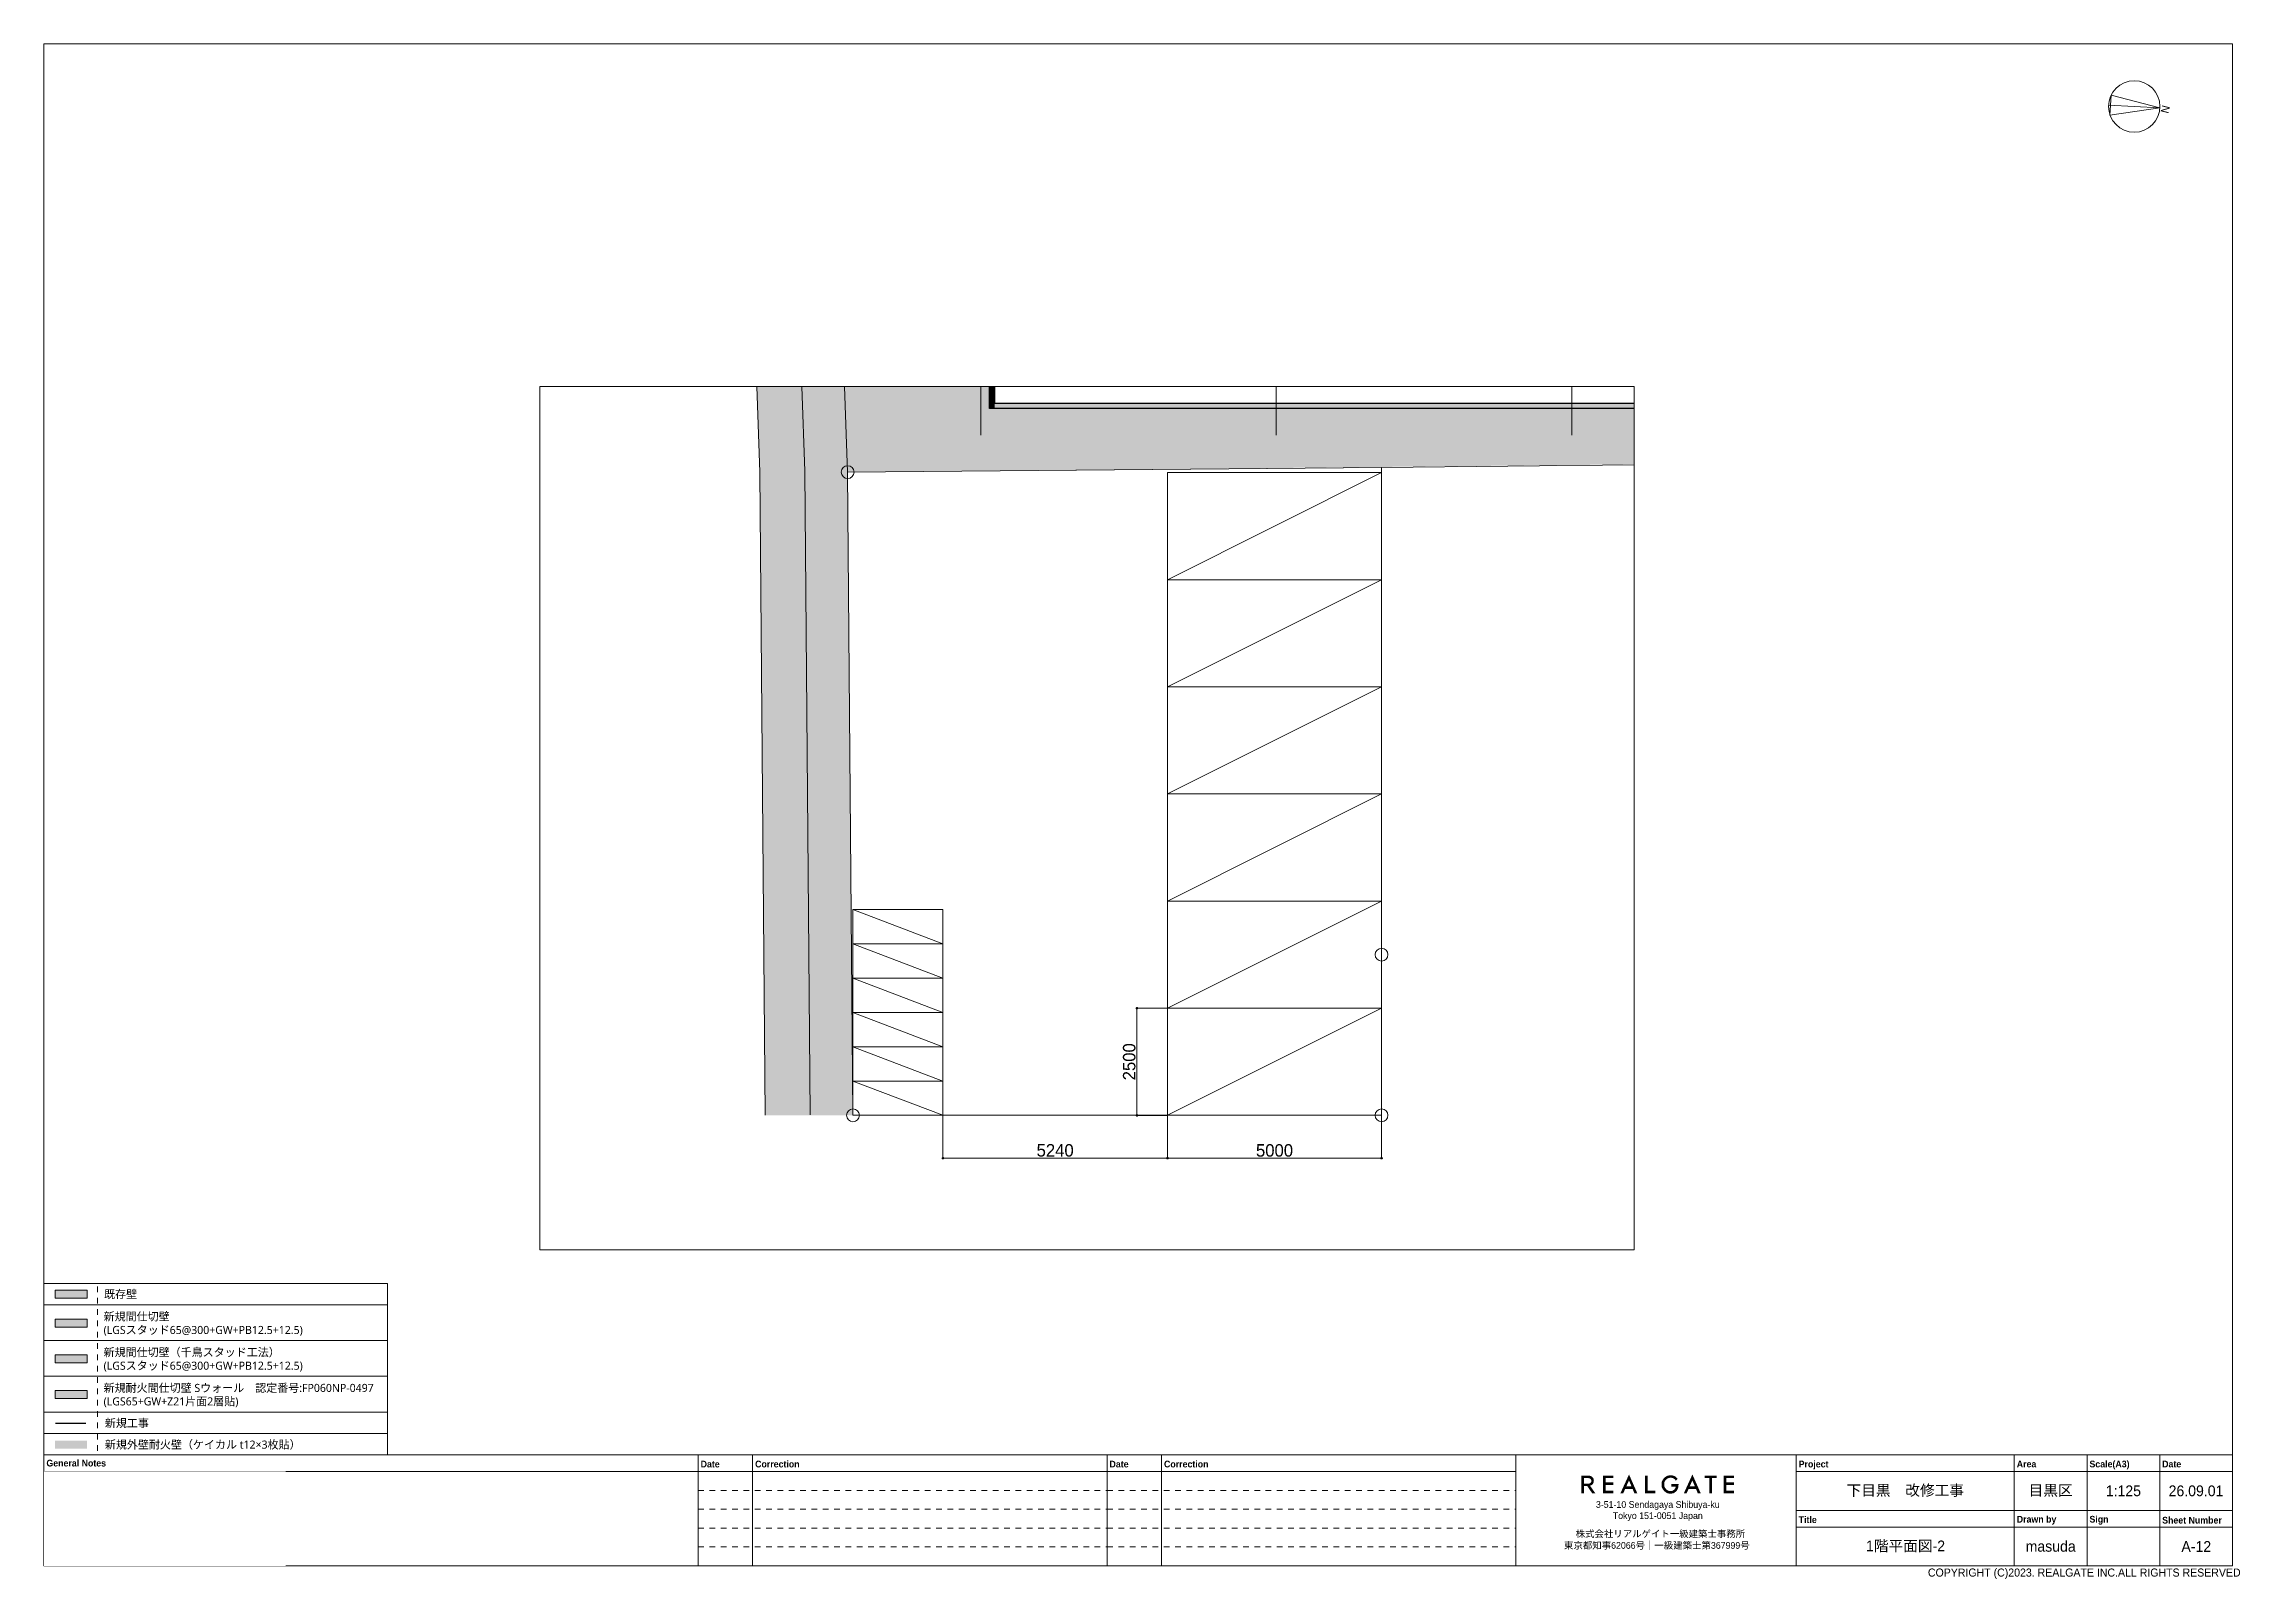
# Paper-space layout 'A-12' of a CAD drawing. Header units: millimetres. Extents: x -204 to 206, y -144 to 143.
# The model-space entities are those that its viewports show. They can reach past a viewport. Long polylines and large blocks are cut down to what shows.
import ezdxf

# ---------------------------------------------------------------- set-up
doc = ezdxf.new("R2010")
doc.units = ezdxf.units.MM
doc.header["$PDMODE"] = 1
doc.header["$PDSIZE"] = -2
for name, pattern in [('ラインタイプ-1__', [2.116531, 1.058062, -1.058469]), ('ラインタイプ-6', [5.291531, 3.175, -1.058062, 0.352704, -0.705764]), ('一点鎖線', [9.144, 6.096, -0.762, 1.524, -0.762]), ('短破線', [2.116125, 1.058062, -1.058062])]:
    doc.linetypes.add(name, pattern=pattern)
for name, color, linetype, lineweight in [('00_一般', 7, 'Continuous', 5), ('07_文字・記号', 7, 'Continuous', 9), ('_塗（エリア） (2D)', 7, 'Continuous', 5), ('_塗（壁） (2D)', 7, 'Continuous', 5), ('_平面図(既存部) (2D)', 7, 'Continuous', 5), ('_平面図（新設） (2D)', 7, 'Continuous', 5), ('_文字・記号 (2D)', 7, 'Continuous', 5), ('一般', 7, 'Continuous', 5), ('寸法', 7, 'Continuous', 5)]:
    doc.layers.add(name, color=color, linetype=linetype, lineweight=lineweight)
for name, color, linetype, lineweight, true_color in [('02_0.25', 1, 'Continuous', 25, 0xff0000), ('03_0.15', 7, 'Continuous', 15, 0x990099), ('06一点鎖線', 7, 'ラインタイプ-6', 9, 0x9999ff), ('08_ハッチ・色', 7, 'Continuous', 5, 0x888888)]:
    doc.layers.add(name, color=color, linetype=linetype, lineweight=lineweight, true_color=true_color)
doc.styles.add('Hiragino Kaku Gothic Pro W3', font='', dxfattribs={"bigfont": 'Hiragino Kaku Gothic Pro W3'})
doc.styles.add('Hiragino Sans W3', font='', dxfattribs={"bigfont": 'Hiragino Sans W3'})
doc.styles.add('Yu Gothic UI Semilight', font='Yu Gothic UI Semilight.ttf')
doc.styles.add('ＭＳ Ｐゴシック', font='MS PGothic.ttf')
doc.styles.add('ＭＳ Ｐゴシック (bold)', font='')
doc.styles.get('Hiragino Kaku Gothic Pro W3').set_extended_font_data('Hiragino Kaku Gothic Pro W3')
doc.styles.get('Hiragino Sans W3').set_extended_font_data('Hiragino Sans W3')
doc.styles.get('ＭＳ Ｐゴシック (bold)').set_extended_font_data('ＭＳ Ｐゴシック', bold=True)
doc.dimstyles.new('RGT', dxfattribs={"dimtxt": 161.781684, "dimasz": 0.999939, "dimexe": 0, "dimexo": 1, "dimgap": 0.5, "dimtad": 1, "dimdsep": 46, "dimtxsty": 'Hiragino Sans W3', "dimblk": 'DOT', "dimblk1": 'DOT', "dimblk2": 'DOT', "dimcen": 0, "dimazin": 0, "dimtfac": 1, "dimtix": 1, "dimtmove": 0, "dimatfit": 0, "dimldrblk": 'VW_FILLEDARROW', "dimfxl": 1, "dimfrac": 2, "dimtolj": 1, "dimarcsym": 0})

# ---------------------------------------------------------------- blocks, each defined once
blk = doc.blocks.new('グループ-3')
at = {"layer": '一般', "linetype": 'Continuous', "lineweight": 0, "true_color": 0x221814}
h = blk.add_hatch(color=250, dxfattribs=at)
h.paths.add_polyline_path([(84.4, -126.31), (84.44, -126.31), (84.5, -126.28), (84.57, -126.26), (84.63, -126.23), (84.69, -126.19), (84.74, -126.16), (84.8, -126.12), (84.85, -126.07), (84.89, -126.02), (84.92, -125.99), (84.94, -125.96), (84.98, -125.9), (85.01, -125.85), (85.04, -125.79), (85.06, -125.74), (85.08, -125.7), (85.09, -125.65), (85.1, -125.61), (85.11, -125.57), (85.11, -125.53), (85.11, -125.49), (85.11, -125.46), (85.11, -125.42), (85.12, -125.39), (85.12, -125.36), (85.11, -125.34), (85.11, -125.31), (85.11, -125.29), (85.11, -125.26), (85.1, -125.23), (85.1, -125.2), (85.09, -125.17), (85.09, -125.13), (85.08, -125.1), (85.07, -125.06), (85.06, -125.02), (85.04, -124.98), (85.02, -124.93), (84.99, -124.89), (84.96, -124.84), (84.92, -124.79), (84.88, -124.75), (84.83, -124.69), (84.8, -124.67), (84.78, -124.65), (84.72, -124.61), (84.66, -124.57), (84.6, -124.54), (84.54, -124.51), (84.48, -124.49), (84.43, -124.47), (84.37, -124.46), (84.31, -124.45), (84.26, -124.45), (84.21, -124.44), (84.16, -124.44), (84.12, -124.43), (84.08, -124.43), (84.04, -124.43), (84.01, -124.43), (83.98, -124.42), (83.95, -124.42), (83.93, -124.42), (83.91, -124.42), (83.89, -124.42), (83.88, -124.42), (83.87, -124.42), (83.87, -124.42), (83.86, -124.42), (83.86, -124.42), (83.86, -124.42), (83.86, -124.42), (83.86, -124.42), (83.85, -124.42), (83.84, -124.42), (83.84, -124.42), (83.83, -124.42), (83.82, -124.42), (83.81, -124.42), (83.79, -124.42), (83.78, -124.42), (83.76, -124.42), (83.75, -124.42), (83.73, -124.42), (83.71, -124.42), (83.68, -124.42), (83.66, -124.42), (83.64, -124.42), (83.61, -124.42), (83.59, -124.42), (83.56, -124.42), (83.54, -124.42), (83.51, -124.42), (83.28, -124.42), (82.8, -124.42), (82.8, -127.72), (83.29, -127.72), (83.29, -126.37), (83.88, -126.37), (84.8, -127.72), (85.4, -127.72)])
h.paths.add_polyline_path([(83.29, -125.94), (83.29, -124.89), (83.96, -124.89), (84.05, -124.89), (84.12, -124.9), (84.19, -124.91), (84.26, -124.92), (84.32, -124.94), (84.38, -124.96), (84.43, -124.99), (84.47, -125.02), (84.51, -125.05), (84.54, -125.09), (84.57, -125.13), (84.6, -125.18), (84.62, -125.23), (84.63, -125.28), (84.64, -125.34), (84.64, -125.4), (84.64, -125.47), (84.63, -125.53), (84.62, -125.58), (84.6, -125.63), (84.57, -125.68), (84.54, -125.73), (84.51, -125.77), (84.47, -125.8), (84.42, -125.83), (84.37, -125.86), (84.31, -125.88), (84.25, -125.9), (84.18, -125.92), (84.11, -125.93), (84.03, -125.93), (83.94, -125.94)])
for points in [[(88.78, -124.89), (87.32, -124.89), (87.32, -125.68), (88.74, -125.68), (88.74, -126.15), (87.32, -126.15), (87.32, -127.25), (88.78, -127.25), (88.78, -127.72), (86.83, -127.72), (86.83, -124.42), (88.78, -124.42)], [(95.16, -124.42), (95.16, -127.25), (96.6, -127.25), (96.6, -127.72), (94.67, -127.72), (94.67, -124.42)], [(99.6, -126), (100.94, -126), (100.94, -126.01), (100.94, -126.02), (100.94, -126.03), (100.94, -126.04), (100.94, -126.04), (100.94, -126.05), (100.94, -126.06), (100.94, -126.07), (100.94, -126.08), (100.94, -126.09), (100.94, -126.09), (100.94, -126.1), (100.94, -126.1), (100.94, -126.1), (100.94, -126.1), (100.94, -126.1), (100.94, -126.1), (100.94, -126.1), (100.94, -126.11), (100.94, -126.13), (100.94, -126.15), (100.94, -126.17), (100.93, -126.19), (100.93, -126.23), (100.93, -126.26), (100.93, -126.29), (100.93, -126.32), (100.93, -126.35), (100.92, -126.38), (100.92, -126.41), (100.92, -126.44), (100.92, -126.47), (100.91, -126.49), (100.91, -126.52), (100.9, -126.55), (100.9, -126.58), (100.89, -126.61), (100.88, -126.65), (100.87, -126.68), (100.86, -126.72), (100.85, -126.77), (100.84, -126.81), (100.81, -126.87), (100.79, -126.92), (100.76, -126.97), (100.73, -127.03), (100.7, -127.08), (100.67, -127.13), (100.64, -127.18), (100.6, -127.23), (100.57, -127.27), (100.53, -127.31), (100.42, -127.41), (100.32, -127.5), (100.22, -127.58), (100.12, -127.64), (100.03, -127.69), (99.94, -127.73), (99.85, -127.75), (99.76, -127.76), (99.67, -127.77), (99.59, -127.77), (99.5, -127.77), (99.42, -127.78), (99.34, -127.77), (99.25, -127.77), (99.17, -127.77), (99.09, -127.76), (99, -127.75), (98.91, -127.73), (98.82, -127.69), (98.72, -127.64), (98.62, -127.58), (98.52, -127.51), (98.41, -127.42), (98.29, -127.32), (98.25, -127.28), (98.21, -127.24), (98.12, -127.12), (98.03, -127.01), (97.96, -126.9), (97.9, -126.8), (97.86, -126.7), (97.82, -126.6), (97.8, -126.51), (97.79, -126.42), (97.78, -126.34), (97.78, -126.25), (97.78, -126.16), (97.78, -126.08), (97.78, -125.99), (97.78, -125.9), (97.78, -125.81), (97.79, -125.73), (97.8, -125.64), (97.82, -125.54), (97.86, -125.45), (97.91, -125.34), (97.97, -125.24), (98.04, -125.13), (98.12, -125.02), (98.22, -124.9), (98.26, -124.86), (98.3, -124.82), (98.4, -124.74), (98.49, -124.66), (98.58, -124.6), (98.66, -124.55), (98.74, -124.5), (98.82, -124.47), (98.89, -124.44), (98.96, -124.42), (99.02, -124.41), (99.09, -124.4), (99.14, -124.39), (99.2, -124.38), (99.25, -124.37), (99.29, -124.37), (99.33, -124.36), (99.37, -124.36), (99.4, -124.36), (99.43, -124.36), (99.46, -124.36), (99.49, -124.36), (99.52, -124.36), (99.54, -124.36), (99.56, -124.36), (99.58, -124.36), (99.6, -124.36), (99.62, -124.36), (99.64, -124.37), (99.66, -124.37), (99.69, -124.37), (99.72, -124.38), (99.75, -124.38), (99.78, -124.39), (99.82, -124.39), (99.86, -124.4), (99.9, -124.41), (99.94, -124.43), (99.98, -124.44), (100.03, -124.46), (100.08, -124.47), (100.13, -124.5), (100.17, -124.52), (100.21, -124.53), (100.26, -124.56), (100.31, -124.59), (100.35, -124.62), (100.39, -124.65), (100.43, -124.67), (100.46, -124.7), (100.49, -124.73), (100.52, -124.75), (100.55, -124.78), (100.58, -124.8), (100.6, -124.83), (100.63, -124.85), (100.65, -124.87), (100.67, -124.9), (100.7, -124.92), (100.72, -124.94), (100.74, -124.96), (100.76, -124.98), (100.77, -125), (100.78, -125.01), (100.79, -125.02), (100.79, -125.03), (100.79, -125.03), (100.79, -125.03), (100.79, -125.03), (100.79, -125.03), (100.78, -125.04), (100.78, -125.04), (100.78, -125.04), (100.77, -125.04), (100.77, -125.05), (100.76, -125.05), (100.76, -125.06), (100.75, -125.07), (100.74, -125.07), (100.74, -125.08), (100.73, -125.09), (100.72, -125.1), (100.71, -125.11), (100.69, -125.12), (100.68, -125.13), (100.67, -125.15), (100.66, -125.16), (100.64, -125.17), (100.63, -125.18), (100.62, -125.2), (100.6, -125.21), (100.59, -125.22), (100.58, -125.23), (100.57, -125.25), (100.55, -125.26), (100.54, -125.27), (100.53, -125.28), (100.52, -125.29), (100.52, -125.3), (100.51, -125.3), (100.5, -125.31), (100.49, -125.32), (100.49, -125.32), (100.48, -125.33), (100.48, -125.33), (100.47, -125.34), (100.47, -125.34), (100.46, -125.34), (100.46, -125.35), (100.46, -125.35), (100.45, -125.35), (100.45, -125.36), (100.45, -125.36), (100.45, -125.36), (100.45, -125.37), (100.45, -125.37), (100.45, -125.37), (100.45, -125.37), (100.44, -125.37), (100.43, -125.36), (100.42, -125.34), (100.41, -125.33), (100.4, -125.31), (100.38, -125.29), (100.36, -125.26), (100.34, -125.24), (100.32, -125.22), (100.3, -125.2), (100.29, -125.18), (100.27, -125.16), (100.25, -125.14), (100.23, -125.13), (100.21, -125.11), (100.19, -125.09), (100.17, -125.07), (100.14, -125.05), (100.11, -125.03), (100.08, -125.01), (100.04, -124.98), (100, -124.96), (99.96, -124.93), (99.92, -124.91), (99.88, -124.89), (99.84, -124.87), (99.79, -124.86), (99.75, -124.85), (99.7, -124.84), (99.65, -124.84), (99.6, -124.83), (99.55, -124.83), (99.5, -124.83), (99.45, -124.83), (99.39, -124.83), (99.33, -124.83), (99.28, -124.84), (99.22, -124.84), (99.15, -124.85), (99.09, -124.87), (99.02, -124.89), (98.95, -124.93), (98.88, -124.97), (98.8, -125.02), (98.72, -125.08), (98.64, -125.15), (98.61, -125.19), (98.57, -125.22), (98.51, -125.3), (98.45, -125.38), (98.4, -125.46), (98.36, -125.54), (98.32, -125.61), (98.3, -125.68), (98.28, -125.75), (98.27, -125.82), (98.27, -125.88), (98.27, -125.95), (98.27, -126.01), (98.27, -126.08), (98.27, -126.14), (98.27, -126.21), (98.27, -126.28), (98.28, -126.34), (98.29, -126.41), (98.3, -126.48), (98.33, -126.55), (98.37, -126.63), (98.42, -126.7), (98.47, -126.78), (98.54, -126.86), (98.61, -126.95), (98.65, -126.98), (98.69, -127.02), (98.77, -127.08), (98.84, -127.14), (98.92, -127.18), (98.99, -127.22), (99.05, -127.25), (99.12, -127.28), (99.18, -127.29), (99.23, -127.3), (99.29, -127.31), (99.34, -127.31), (99.39, -127.31), (99.44, -127.31), (99.49, -127.31), (99.53, -127.31), (99.58, -127.31), (99.62, -127.3), (99.66, -127.3), (99.71, -127.28), (99.76, -127.27), (99.81, -127.24), (99.87, -127.22), (99.92, -127.18), (99.98, -127.14), (100.05, -127.1), (100.08, -127.07), (100.12, -127.04), (100.16, -127), (100.19, -126.96), (100.22, -126.92), (100.25, -126.88), (100.28, -126.85), (100.3, -126.82), (100.31, -126.79), (100.33, -126.76), (100.34, -126.73), (100.35, -126.7), (100.36, -126.68), (100.37, -126.65), (100.38, -126.63), (100.38, -126.6), (100.39, -126.58), (100.39, -126.56), (100.4, -126.53), (100.4, -126.51), (100.41, -126.5), (100.41, -126.49), (100.41, -126.48), (100.41, -126.47), (100.41, -126.47), (100.4, -126.47), (100.4, -126.47), (100.4, -126.47), (100.39, -126.47), (100.39, -126.47), (100.38, -126.47), (100.37, -126.47), (100.37, -126.47), (100.36, -126.47), (100.35, -126.47), (100.34, -126.47), (100.33, -126.47), (100.31, -126.47), (100.3, -126.47), (100.28, -126.47), (100.26, -126.47), (100.24, -126.47), (100.22, -126.47), (100.2, -126.47), (100.17, -126.47), (100.15, -126.47), (100.13, -126.47), (100.1, -126.47), (100.08, -126.47), (100.05, -126.47), (100.03, -126.47), (100, -126.47), (99.98, -126.47), (99.95, -126.47), (99.93, -126.47), (99.9, -126.47), (99.88, -126.47), (99.85, -126.47), (99.83, -126.47), (99.81, -126.47), (99.78, -126.47), (99.76, -126.47), (99.74, -126.47), (99.72, -126.47), (99.71, -126.47), (99.69, -126.47), (99.67, -126.47), (99.66, -126.47), (99.64, -126.47), (99.63, -126.47), (99.62, -126.47), (99.61, -126.47), (99.6, -126.47), (99.6, -126.47)], [(107.19, -124.89), (107.19, -127.72), (106.7, -127.72), (106.7, -124.89), (105.8, -124.89), (105.8, -124.42), (108.09, -124.42), (108.09, -124.89)], [(111.32, -124.89), (109.86, -124.89), (109.86, -125.68), (111.28, -125.68), (111.28, -126.15), (109.86, -126.15), (109.86, -127.25), (111.32, -127.25), (111.32, -127.72), (109.37, -127.72), (109.37, -124.42), (111.32, -124.42)]]:
    blk.add_hatch(color=250, dxfattribs=at).paths.add_polyline_path(points)
h = blk.add_hatch(color=250, dxfattribs=at)
h.paths.add_polyline_path([(92.36, -126.92), (92.7, -127.72), (93.23, -127.72), (91.69, -124.21), (90.08, -127.72), (90.61, -127.72), (90.97, -126.92)])
h.paths.add_polyline_path([(92.16, -126.45), (91.17, -126.45), (91.68, -125.33)])
h = blk.add_hatch(color=250, dxfattribs=at)
h.paths.add_polyline_path([(104.2, -126.92), (104.54, -127.72), (105.08, -127.72), (103.53, -124.21), (101.93, -127.72), (102.45, -127.72), (102.81, -126.92)])
h.paths.add_polyline_path([(104, -126.45), (103.02, -126.45), (103.52, -125.33)])
blk = doc.blocks.new('グループ-4')
at = {"layer": '一般'}
blk.add_blockref('グループ-3', (0, 0), dxfattribs=at)
at = {"layer": '一般', "color": 7, "transparency": 33554687, "char_height": 1.2563, "line_spacing_factor": 0.99804, "style": 'ＭＳ Ｐゴシック'}
for s, insert, attachment_point in [('3-51-10 Sendagaya Shibuya-ku\\PTokyo 151-0051 Japan', (97.06, -131.05), 5), ('株式会社リアルゲイト一級建築士事務所', (81.72, -134.66), 1), ('東京都知事62066号｜一級建築士第367999号', (79.55, -136.83), 1)]:
    blk.add_mtext(s, dxfattribs=dict(at, insert=insert, attachment_point=attachment_point))
blk = doc.blocks.new('(横)図面枠')
at = {"layer": '一般', "color": 7, "linetype": 'Continuous', "lineweight": 5, "transparency": 33554687}
blk.add_line((-204.39, -120.54), (70.56, -120.54), dxfattribs=at)
at = {"layer": '一般', "color": 7, "linetype": 'Continuous', "lineweight": 13, "transparency": 33554687}
for p, q in [((-82.19, -120.54), (-82.19, -141.27)), ((-72.01, -120.54), (-72.01, -141.27)), ((-5.81, -120.54), (-5.81, -141.27)), ((4.37, -120.54), (4.37, -141.27)), ((70.56, -141.27), (70.56, -120.54)), ((122.92, -141.27), (122.92, -120.54)), ((163.66, -141.27), (163.66, -120.54)), ((177.24, -141.27), (177.24, -120.54)), ((190.82, -141.27), (190.82, -120.54)), ((-204.39, -123.65), (70.56, -123.65)), ((122.92, -123.65), (204.39, -123.65)), ((122.92, -130.91), (204.39, -130.91)), ((122.92, -134.02), (204.39, -134.02))]:
    blk.add_line(p, q, dxfattribs=at)
at = {"layer": '一般', "color": 7, "linetype": '短破線', "lineweight": 13, "transparency": 33554687}
for p, q in [((-82.19, -127.18), (-5.81, -127.18)), ((-82.19, -130.7), (-5.81, -130.7)), ((-5.81, -127.18), (70.56, -127.18)), ((-5.81, -130.7), (70.56, -130.7)), ((-82.19, -134.22), (-5.81, -134.22)), ((-5.81, -134.22), (70.56, -134.22)), ((-82.19, -137.75), (-5.81, -137.75)), ((-5.81, -137.75), (70.56, -137.75))]:
    blk.add_line(p, q, dxfattribs=at)
at = {"layer": '一般', "linetype": 'Continuous', "lineweight": 13, "flags": 128}
for points in [[(-204.39, 142.88), (204.39, 142.88), (204.39, -141.27), (-204.39, -141.27)], [(-204.39, -120.54), (204.39, -120.54), (204.39, -141.27), (-204.39, -141.27)]]:
    blk.add_lwpolyline(points, close=True, dxfattribs=at)
at = {"layer": '一般', "color": 7, "linetype": 'Continuous', "lineweight": 5, "transparency": 33554687}
for p in [(143.29, -127.28), (170.45, -127.28), (184.03, -127.28), (197.6, -127.28), (143.29, -137.64), (170.45, -137.64), (184.03, -137.64), (197.6, -137.64)]:
    blk.add_point(p, dxfattribs=at)
at = {"layer": '一般', "color": 7, "transparency": 33554687}
blk.add_blockref('グループ-4', (0, 0), dxfattribs=at)
at = {"layer": '一般', "color": 7, "transparency": 33554687, "line_spacing_factor": 1.014956, "style": 'ＭＳ Ｐゴシック (bold)'}
for s, insert, char_height, attachment_point in [(' General Notes', (-204.39, -122.1), 1.2563, 4), (' Date', (-82.19, -121.64), 1.256, 1), (' Correction', (-72.01, -121.64), 1.2563, 1), (' Date', (-5.81, -121.64), 1.256, 1), (' Correction', (4.37, -121.64), 1.2563, 1), (' Project', (122.92, -121.64), 1.256, 1), (' Area', (163.66, -121.63), 1.256, 1), (' Scale(A3)', (177.24, -121.63), 1.256, 1), (' Date', (190.82, -121.63), 1.256, 1), (' Title', (122.92, -132.03), 1.256, 1), (' Drawn by', (163.66, -131.94), 1.256, 1), (' Sign', (177.24, -131.94), 1.256, 1), (' Sheet Number', (190.82, -132.12), 1.2563, 1)]:
    blk.add_mtext(s, dxfattribs=dict(at, insert=insert, char_height=char_height, attachment_point=attachment_point))
at = {"layer": '一般', "line_spacing_factor": 0.99804, "style": 'ＭＳ Ｐゴシック'}
for s, insert, char_height, attachment_point in [('下目黒\u3000改修工事', (143.29, -127.28), 2.01, 5), ('目黒区', (170.45, -127.28), 2.01, 5), ('1:125', (184.03, -127.28), 2.01, 5), ('25.07.01', (197.6, -127.28), 2.01, 5), ('masuda', (170.45, -137.64), 2.01, 5), ('COPYRIGHT (C)2023. REALGATE INC.ALL RIGHTS RESERVED', (147.52, -141.77), 1.5076, 1)]:
    blk.add_mtext(s, dxfattribs=dict(at, insert=insert, char_height=char_height, attachment_point=attachment_point))
at = {"color": 255, "linetype": 'Continuous', "lineweight": 13}
blk.add_wipeout([(192.08, -128.94), (203.12, -128.94), (203.12, -125.61), (192.08, -125.61)], dxfattribs=at).dxf.layer = '一般'
at = {"layer": '一般', "insert": (197.6, -127.28), "char_height": 2.01, "attachment_point": 5, "line_spacing_factor": 0.99804, "style": 'ＭＳ Ｐゴシック'}
blk.add_mtext('26.09.01', dxfattribs=at)
blk = doc.blocks.new('グループ-886')
at = {"layer": '07_文字・記号'}
for p, q in [((190.78, 130.93), (181.19, 131.43)), ((181.66, 133.27), (181.46, 129.55)), ((190.78, 130.93), (181.66, 133.27)), ((190.78, 130.93), (181.46, 129.55))]:
    blk.add_line(p, q, dxfattribs=at)
blk.add_circle((185.98, 131.18), 4.8, dxfattribs=at)
at = {"layer": '07_文字・記号', "insert": (190.89, 130.14), "char_height": 1.51, "attachment_point": 1, "rotation": 76.4214, "line_spacing_factor": 0.99804, "style": 'ＭＳ Ｐゴシック'}
blk.add_mtext('N', dxfattribs=at)
blk = doc.blocks.new('凡例-壁')
at = {"color": 255}
blk.add_wipeout([(-20.37, 18.78), (43.82, 18.78), (43.82, -13.22), (-20.37, -13.22)], dxfattribs=at).dxf.layer = '07_文字・記号'
at = {"layer": '08_ハッチ・色', "linetype": 'Continuous', "lineweight": 0, "true_color": 0x98d8ff, "transparency": 33554687}
for points in [[(-18.29, 12.11), (-12.29, 12.11), (-12.29, 10.61), (-18.29, 10.61)], [(-18.29, -1.22), (-12.29, -1.22), (-12.29, -2.72), (-18.29, -2.72)]]:
    blk.add_hatch(color=141, dxfattribs=at).paths.add_polyline_path(points)
at = {"layer": '08_ハッチ・色', "linetype": 'Continuous', "lineweight": 0, "transparency": 33554687}
blk.add_hatch(color=120, dxfattribs=at).paths.add_polyline_path([(-18.29, 5.45), (-12.29, 5.45), (-12.29, 3.95), (-18.29, 3.95)])
at = {"layer": '一般', "linetype": 'Continuous', "lineweight": 0, "true_color": 0xbbbbbb, "transparency": 33554687}
blk.add_hatch(color=9, dxfattribs=at).paths.add_polyline_path([(-18.29, 17.53), (-12.29, 17.53), (-12.29, 16.03), (-18.29, 16.03)])
at = {"layer": '07_文字・記号', "flags": 128}
blk.add_lwpolyline([(-20.37, 18.78), (43.82, 18.78), (43.82, -13.22), (-20.37, -13.22)], close=True, dxfattribs=at)
at = {"layer": '08_ハッチ・色', "color": 7, "linetype": 'Continuous', "lineweight": 5, "transparency": 33554687, "flags": 128}
for points in [[(-18.29, 12.11), (-12.29, 12.11), (-12.29, 10.61), (-18.29, 10.61)], [(-18.29, 5.45), (-12.29, 5.45), (-12.29, 3.95), (-18.29, 3.95)], [(-18.29, -1.22), (-12.29, -1.22), (-12.29, -2.72), (-18.29, -2.72)]]:
    blk.add_lwpolyline(points, close=True, dxfattribs=at)
at = {"layer": '08_ハッチ・色', "color": 231, "true_color": 0xff55cc, "transparency": 33554687}
blk.add_solid([(-18.29, -12.05), (-12.29, -12.05), (-18.29, -10.55), (-12.29, -10.55)], dxfattribs=at)
at = {"layer": '一般', "color": 5, "linetype": 'Continuous', "lineweight": 25, "true_color": 0x0000ff, "transparency": 33554687}
blk.add_line((-18.22, -7.3), (-12.52, -7.3), dxfattribs=at)
at = {"layer": '一般', "color": 7, "linetype": 'ラインタイプ-1__', "lineweight": 5, "transparency": 33554687, "flags": 128}
blk.add_lwpolyline([(-20.37, 18.78), (-10.37, 18.78), (-10.37, -13.22), (-20.37, -13.22)], close=True, dxfattribs=at)
at = {"layer": '一般', "color": 7, "linetype": 'Continuous', "lineweight": 13, "transparency": 33554687, "flags": 128}
for points in [[(-20.37, 18.78), (43.82, 18.78), (43.82, 14.78), (-20.37, 14.78)], [(-20.37, 14.78), (43.82, 14.78), (43.82, 8.11), (-20.37, 8.11)], [(-20.37, 8.11), (43.82, 8.11), (43.82, 1.45), (-20.37, 1.45)], [(-20.37, 1.45), (43.82, 1.45), (43.82, -5.22), (-20.37, -5.22)], [(-20.37, -5.22), (43.82, -5.22), (43.82, -9.22), (-20.37, -9.22)], [(-20.37, -9.22), (43.82, -9.22), (43.82, -13.22), (-20.37, -13.22)]]:
    blk.add_lwpolyline(points, close=True, dxfattribs=at)
at = {"layer": '一般', "color": 7, "linetype": 'Continuous', "lineweight": 18, "transparency": 33554687, "flags": 128}
blk.add_lwpolyline([(-18.29, 17.53), (-12.29, 17.53), (-12.29, 16.03), (-18.29, 16.03)], close=True, dxfattribs=at)
at = {"layer": '一般', "color": 7, "transparency": 33554687, "attachment_point": 1, "line_spacing_factor": 0.99804, "style": 'Yu Gothic UI Semilight'}
for s, insert, char_height in [('既存壁', (-9.13, 17.53), 1.508), ('新規間仕切壁\\P(LGSスタッド65@300+GW+PB12.5+12.5)', (-9.22, 13.36), 1.5076), ('新規間仕切壁（千鳥スタッド工法）\\P(LGSスタッド65@300+GW+PB12.5+12.5)', (-9.22, 6.69), 1.5076), ('新規耐火間仕切壁 Sウォール\u3000認定番号:FP060NP-0497\\P(LGS65+GW+Z21片面2層貼)', (-9.22, 0.03), 1.5076)]:
    blk.add_mtext(s, dxfattribs=dict(at, insert=insert, char_height=char_height))
for s, insert, char_height, width in [('新規工事', (-8.98, -6.55), 1.508, 23.7604), ('新規外壁耐火壁（ケイカル t12×3枚貼）', (-8.98, -10.55), 1.5076, 40)]:
    blk.add_mtext(s, dxfattribs=dict(at, insert=insert, char_height=char_height, width=width))
blk = doc.blocks.new('塗（エリア） (2D)')
at = {"layer": '08_ハッチ・色', "linetype": 'Continuous', "lineweight": 0, "true_color": 0xeac0a9, "transparency": 33554483}
blk.add_hatch(color=31, dxfattribs=at).paths.add_polyline_path([(-299550, 39061), (-299676, 54073), (-300375, 73245), (-290384, 72465), (-282426, 72432), (-260354, 72432), (-260354, 79432), (-271390, 79432), (-282397, 79432), (-290097, 79464), (-294963, 79844), (-299830, 80224), (-302425, 80224), (-302425, 73245), (-302076, 63659), (-301726, 54073), (-301600, 39061)])
blk.add_hatch(color=31, dxfattribs=at).paths.add_polyline_path([(-299550, 39061), (-299676, 54073), (-300375, 73245), (-290384, 72465), (-282426, 72432), (-260354, 72432), (-260354, 79432), (-271390, 79432), (-282397, 79432), (-290097, 79464), (-294963, 79844), (-299830, 80224), (-302425, 80224), (-302425, 73245), (-302076, 63659), (-301726, 54073), (-301600, 39061)])
at = {"layer": '08_ハッチ・色', "linetype": 'Continuous', "lineweight": 0}
h = blk.add_hatch(color=253, dxfattribs=at)
h.paths.add_polyline_path([(-300375, 73245), (-299676, 54073), (-296361, 54101), (-296361, 55554), (-296361, 56599), (-296816, 56599), (-296796, 72966)])
h.paths.add_polyline_path([(-296891, 61774), (-297741, 61774), (-297741, 63674), (-296891, 63674)])
blk.add_hatch(color=255, dxfattribs=at).paths.add_polyline_path([(-296361, 55554), (-269171, 55554), (-269171, 56614), (-268341, 56614), (-268341, 55554), (-261771, 55554), (-261771, 56643), (-261366, 56649), (-261361, 57054), (-260339, 57054), (-260336, 54384), (-262234, 54446), (-296361, 54101)])
blk = doc.blocks.new('塗（壁） (2D)')
at = {"layer": '08_ハッチ・色', "color": 253, "linetype": 'Continuous', "true_color": 0xaaaaaa}
for points in [[(-296241, 56524), (-296361, 56524), (-296241, 55554), (-296361, 55554)], [(-296241, 55674), (-296241, 55554), (-269291, 55674), (-269291, 55554)]]:
    blk.add_solid(points, dxfattribs=at)
blk = doc.blocks.new('平面図(既存部) (2D)')
at = {"layer": '02_0.25'}
for p, q in [((-296361.2, 55553.591), (-296360.978, 56523.591)), ((-296241.2, 55673.559), (-296240.978, 56523.559)), ((-269170.978, 55553.591), (-296361.2, 55553.591)), ((-269290.978, 55673.527), (-296241.2, 55673.527))]:
    blk.add_line(p, q, dxfattribs=at)
at = {"layer": '06一点鎖線', "color": 7, "lineweight": 9}
for p, q in [((-302425, 73245), (-301726, 54073)), ((-302425, 73245), (-301726, 54073)), ((-301726, 54073), (-301600.176, 39061.423)), ((-301726, 54073), (-301600.176, 39061.423))]:
    blk.add_line(p, q, dxfattribs=at)
at = {"layer": '06一点鎖線', "color": 252, "linetype": '一点鎖線', "lineweight": 5, "true_color": 0x888888}
blk.add_line((-301375.697, 73283.257), (-300676.16, 54096.533), dxfattribs=at)
blk.add_line((-301375.697, 73283.257), (-300676.16, 54096.533), dxfattribs=at)
at = {"layer": '06一点鎖線'}
for p, q in [((-296565.756, 72935.684), (-296565.756, 54935.684)), ((-296565.756, 72935.684), (-296565.756, 54935.684)), ((-289665.756, 72935.684), (-289665.756, 54935.684)), ((-289665.756, 72935.684), (-289665.756, 54935.684)), ((-282765.756, 72935.684), (-282765.756, 54935.684)), ((-282765.756, 72935.684), (-282765.756, 54935.684))]:
    blk.add_line(p, q, dxfattribs=at)
at = {"layer": '06一点鎖線', "color": 9, "linetype": '一点鎖線', "lineweight": 5, "true_color": 0xbbbbbb}
blk.add_line((-300676.16, 54096.533), (-300550.213, 39070.224), dxfattribs=at)
blk.add_line((-300676.16, 54096.533), (-300550.213, 39070.224), dxfattribs=at)
at = {"layer": '06一点鎖線', "color": 7, "lineweight": 9, "flags": 128}
for points in [[(-300375, 73245), (-290384, 72465), (-282426, 72432), (-260354.2, 72432), (-260336.5, 54384.5), (-262234, 54446), (-287208.5, 54177.5), (-299676, 54073)], [(-300375, 73245), (-290384, 72465), (-282426, 72432), (-260354.2, 72432), (-260336.5, 54384.5), (-262234, 54446), (-287208.5, 54177.5), (-299676, 54073)], [(-299676, 54073), (-299550.176, 39061.423), (-287208.5, 39061.423), (-287208.5, 54177.5)], [(-299676, 54073), (-299550.176, 39061.423), (-287208.5, 39061.423), (-287208.5, 54177.5)]]:
    blk.add_lwpolyline(points, close=True, dxfattribs=at)
at = {"layer": '06一点鎖線', "color": 7, "linetype": 'Continuous', "lineweight": 13}
for centre in [(-299676, 54073), (-299676, 54073), (-287208.5, 42811.423), (-299550.176, 39061.423), (-299550.176, 39061.423), (-287208.5, 39061.423)]:
    blk.add_circle(centre, 150, dxfattribs=at)
blk = doc.blocks.new('平面図（新設） (2D)')
at = {"layer": '03_0.15'}
for p, q in [((-292208.5, 51561.423), (-287208.5, 54061.423)), ((-292208.5, 49061.423), (-287208.5, 51561.423)), ((-292208.5, 46561.423), (-287208.5, 49061.423)), ((-292208.5, 44061.423), (-287208.5, 46561.423)), ((-292208.5, 41561.423), (-287208.5, 44061.423)), ((-292208.5, 39061.423), (-287208.5, 41561.423))]:
    blk.add_line(p, q, dxfattribs=at)
at = {"layer": '03_0.15', "transparency": 33554687}
for p, q in [((-299550.176, 43861.423), (-297450.176, 43061.423)), ((-299550.176, 43861.423), (-297450.176, 43061.423)), ((-299550.176, 43061.423), (-297450.176, 42261.423)), ((-299550.176, 43061.423), (-297450.176, 42261.423)), ((-299550.176, 42261.423), (-297450.176, 41461.423)), ((-299550.176, 42261.423), (-297450.176, 41461.423)), ((-299550.176, 41461.423), (-297450.176, 40661.423)), ((-299550.176, 41461.423), (-297450.176, 40661.423)), ((-299550.176, 40661.423), (-297450.176, 39861.423)), ((-299550.176, 40661.423), (-297450.176, 39861.423)), ((-299550.176, 39861.423), (-297450.176, 39061.423)), ((-299550.176, 39861.423), (-297450.176, 39061.423))]:
    blk.add_line(p, q, dxfattribs=at)
at = {"layer": '03_0.15', "flags": 128}
for points in [[(-292208.5, 54061.423), (-287208.5, 54061.423), (-287208.5, 51561.423), (-292208.5, 51561.423)], [(-292208.5, 51561.423), (-287208.5, 51561.423), (-287208.5, 49061.423), (-292208.5, 49061.423)], [(-292208.5, 49061.423), (-287208.5, 49061.423), (-287208.5, 46561.423), (-292208.5, 46561.423)], [(-292208.5, 46561.423), (-287208.5, 46561.423), (-287208.5, 44061.423), (-292208.5, 44061.423)], [(-292208.5, 44061.423), (-287208.5, 44061.423), (-287208.5, 41561.423), (-292208.5, 41561.423)], [(-292210.176, 41561.423), (-287210.176, 41561.423), (-287210.176, 39061.423), (-292210.176, 39061.423)]]:
    blk.add_lwpolyline(points, close=True, dxfattribs=at)
at = {"layer": '03_0.15', "transparency": 33554687, "flags": 128}
for points in [[(-297450.176, 43861.423), (-297450.176, 43061.423), (-299550.176, 43061.423), (-299550.176, 43861.423)], [(-297450.176, 43861.423), (-297450.176, 43061.423), (-299550.176, 43061.423), (-299550.176, 43861.423)], [(-297450.176, 43061.423), (-297450.176, 42261.423), (-299550.176, 42261.423), (-299550.176, 43061.423)], [(-297450.176, 43061.423), (-297450.176, 42261.423), (-299550.176, 42261.423), (-299550.176, 43061.423)], [(-297450.176, 42261.423), (-297450.176, 41461.423), (-299550.176, 41461.423), (-299550.176, 42261.423)], [(-297450.176, 42261.423), (-297450.176, 41461.423), (-299550.176, 41461.423), (-299550.176, 42261.423)], [(-297450.176, 41461.423), (-297450.176, 40661.423), (-299550.176, 40661.423), (-299550.176, 41461.423)], [(-297450.176, 41461.423), (-297450.176, 40661.423), (-299550.176, 40661.423), (-299550.176, 41461.423)], [(-297450.176, 40661.423), (-297450.176, 39861.423), (-299550.176, 39861.423), (-299550.176, 40661.423)], [(-297450.176, 40661.423), (-297450.176, 39861.423), (-299550.176, 39861.423), (-299550.176, 40661.423)], [(-297450.176, 39861.423), (-297450.176, 39061.423), (-299550.176, 39061.423), (-299550.176, 39861.423)], [(-297450.176, 39861.423), (-297450.176, 39061.423), (-299550.176, 39061.423), (-299550.176, 39861.423)]]:
    blk.add_lwpolyline(points, close=True, dxfattribs=at)
blk = doc.blocks.new('_Dot')
at = {"color": 0, "linetype": 'ByBlock', "lineweight": -2}
blk.add_line((-0.5, 0), (-1, 0), dxfattribs=at)
at = {"color": 0, "linetype": 'ByBlock', "const_width": 0.5}
blk.add_lwpolyline([(-0.25, 0, 1), (0.25, 0, 1)], format="xyb", close=True, dxfattribs=at)
blk = doc.blocks.new('*D397')
at = {"layer": 'Defpoints', "color": 0}
for p in [(-292208, 41561), (-292920, 39061), (-292210, 39061)]:
    blk.add_point(p, dxfattribs=at)
at = {"layer": '寸法', "color": 0, "lineweight": -2}
for p, q in [((-292210, 41561), (-292920, 41561)), ((-292920, 41501), (-292920, 39121)), ((-292211, 39061), (-292920, 39061))]:
    blk.add_line(p, q, dxfattribs=at)
at = {"layer": '寸法', "color": 0, "lineweight": -2, "xscale": 59.99633789062499, "yscale": 59.99633789062499, "zscale": 59.99633789062499}
for p, rotation in [((-292920, 41561), 90), ((-292920, 39061), 270)]:
    blk.add_blockref('_Dot', p, dxfattribs=dict(at, rotation=rotation))
at = {"layer": '寸法', "color": 0, "insert": (-293100, 40311), "char_height": 291.2, "attachment_point": 5, "rotation": 90, "style": 'Hiragino Kaku Gothic Pro W3'}
blk.add_mtext('\\A1;2500', dxfattribs=at)
blk = doc.blocks.new('VW_FILLEDARROW')
at = {"color": 0, "linetype": 'Continuous', "lineweight": 5, "transparency": 16777216, "flags": 128}
blk.add_lwpolyline([(-161.33, 43.23), (0, 0), (-161.33, -43.23)], close=True, dxfattribs=at)
blk = doc.blocks.new('*D398')
at = {"layer": 'Defpoints', "color": 0}
for p in [(-292208, 39061), (-287208, 39061), (-292208, 38061)]:
    blk.add_point(p, dxfattribs=at)
at = {"layer": '寸法', "color": 0, "lineweight": -2}
for p, q in [((-292208, 39060), (-292208, 38061)), ((-287208, 39060), (-287208, 38061)), ((-287268, 38061), (-292149, 38061))]:
    blk.add_line(p, q, dxfattribs=at)
at = {"layer": '寸法', "color": 0, "lineweight": -2, "xscale": 59.99633789062499, "yscale": 59.99633789062499, "zscale": 59.99633789062499, "rotation": 180}
blk.add_blockref('_Dot', (-292208, 38061), dxfattribs=at)
at = {"layer": '寸法', "color": 0, "lineweight": -2, "xscale": 59.99633789062499, "yscale": 59.99633789062499, "zscale": 59.99633789062499}
blk.add_blockref('_Dot', (-287208, 38061), dxfattribs=at)
at = {"layer": '寸法', "color": 0, "insert": (-289708, 38241), "char_height": 291.2, "attachment_point": 5, "style": 'Hiragino Kaku Gothic Pro W3'}
blk.add_mtext('\\A1;5000', dxfattribs=at)
blk = doc.blocks.new('*D418')
at = {"layer": 'Defpoints', "color": 0}
for p in [(-297450, 39061), (-292210, 39061), (-297450, 38061)]:
    blk.add_point(p, dxfattribs=at)
at = {"layer": '寸法', "color": 0, "lineweight": -2}
for p, q in [((-297450, 39060), (-297450, 38061)), ((-292210, 39060), (-292210, 38061)), ((-292270, 38061), (-297390, 38061))]:
    blk.add_line(p, q, dxfattribs=at)
at = {"layer": '寸法', "color": 0, "lineweight": -2, "xscale": 59.99633789062499, "yscale": 59.99633789062499, "zscale": 59.99633789062499, "rotation": 180}
blk.add_blockref('_Dot', (-297450, 38061), dxfattribs=at)
at = {"layer": '寸法', "color": 0, "lineweight": -2, "xscale": 59.99633789062499, "yscale": 59.99633789062499, "zscale": 59.99633789062499}
blk.add_blockref('_Dot', (-292210, 38061), dxfattribs=at)
at = {"layer": '寸法', "color": 0, "insert": (-294830, 38242), "char_height": 291.2, "attachment_point": 5, "style": 'Hiragino Kaku Gothic Pro W3'}
blk.add_mtext('\\A1;5240', dxfattribs=at)
blk = doc.blocks.new('文字・記号 (2D)')
at = {"layer": '寸法'}
dim = blk.add_linear_dim(base=(-292919.727, 39061.423), p1=(-292208.5, 41561.423), p2=(-292210.176, 39061.423), angle=270, dimstyle='RGT', override={"dimtxt": 291.207031, "dimasz": 59.996338, "dimgap": 30, "dimpost": '<>', "dimtxsty": 'Hiragino Kaku Gothic Pro W3', "dimtmove": 2}, dxfattribs=at)
dim.commit()
dim.dimension.update_dxf_attribs({"geometry": '*D397', "text_midpoint": (-293099.893, 40311.423)})
for base, p1, p2, picture, middle in [((-297450.176, 38061.423), (-292210.176, 39061.423), (-297450.176, 39061.423), '*D418', (-294830.176, 38241.589)), ((-292208.5, 38061.423), (-287208.5, 39061.423), (-292208.5, 39061.423), '*D398', (-289708.5, 38241.399))]:
    dim = blk.add_linear_dim(base=base, p1=p1, p2=p2, dimstyle='RGT', override={"dimtxt": 291.207031, "dimasz": 59.996338, "dimgap": 30, "dimpost": '<>', "dimtxsty": 'Hiragino Kaku Gothic Pro W3', "dimtmove": 2}, dxfattribs=at)
    dim.commit()
    dim.dimension.update_dxf_attribs({"geometry": picture, "text_midpoint": middle})

msp = doc.modelspace()

# ---------------------------------------------------------------- block references
at = {"layer": '_塗（エリア） (2D)'}
msp.add_blockref('塗（エリア） (2D)', (0, 0), dxfattribs=at)
at = {"layer": '_塗（壁） (2D)'}
msp.add_blockref('塗（壁） (2D)', (0, 0), dxfattribs=at)

# ---------------------------------------------------------------- next in the draw order: block references
at = {"layer": '_平面図(既存部) (2D)'}
msp.add_blockref('平面図(既存部) (2D)', (0, 0), dxfattribs=at)

# ---------------------------------------------------------------- next in the draw order: block references
at = {"layer": '_平面図（新設） (2D)'}
msp.add_blockref('平面図（新設） (2D)', (0, 0), dxfattribs=at)

# ---------------------------------------------------------------- next in the draw order: block references
at = {"layer": '_文字・記号 (2D)'}
msp.add_blockref('文字・記号 (2D)', (0, 0), dxfattribs=at)

psp = doc.layouts.new('A-12')

# ---------------------------------------------------------------- texts
at = {"layer": '00_一般', "char_height": 2.01, "attachment_point": 5, "line_spacing_factor": 0.99804, "style": 'ＭＳ Ｐゴシック'}
for s, insert in [('1階平面図-2', (143.27, -137.68)), ('A-12', (197.58, -137.68))]:
    psp.add_mtext(s, dxfattribs=dict(at, insert=insert))

# ---------------------------------------------------------------- viewports
at = {"layer": '一般', "linetype": 'Continuous', "transparency": 33554687}
psp.add_viewport(center=(-9.64, -1.7), size=(204.39, 161.1478), view_center_point=(-294087.91, 45995.94), view_height=20143.4775, dxfattribs=at)

# ---------------------------------------------------------------- next in the draw order: block references
at = {"layer": '一般', "color": 7, "transparency": 33554687}
psp.add_blockref('(横)図面枠', (-0.07, -0.02), dxfattribs=at)

# ---------------------------------------------------------------- next in the draw order: block references
at = {"layer": '02_0.25', "color": 7}
for name, p in [('グループ-886', (0, 0)), ('凡例-壁', (-184.1, -107.35))]:
    psp.add_blockref(name, p, dxfattribs=at)

# ---------------------------------------------------------------- next in the draw order: wipeouts: each hides what was drawn before it
at = {"color": 255, "linetype": 'Continuous'}
psp.add_wipeout([(-204.47, -123.67), (-159.33, -123.67), (-159.33, -141.29), (-204.47, -141.29)], dxfattribs=at).dxf.layer = '02_0.25'

# ---------------------------------------------------------------- next in the draw order: wipeouts: each hides what was drawn before it
psp.add_wipeout([(-204.47, -123.67), (-159.33, -123.67), (-159.33, -141.29), (-204.47, -141.29)], dxfattribs=at).dxf.layer = '02_0.25'

doc.saveas('drawing.dxf')
